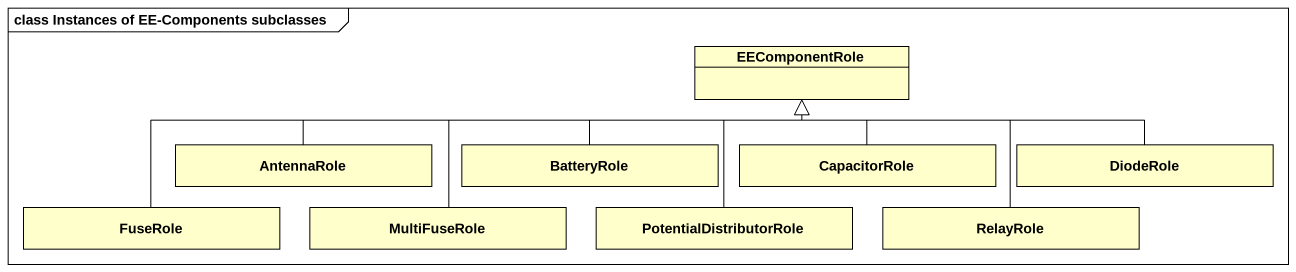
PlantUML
@startuml
mainframe class Instances of EE-Components subclasses
hide circle
hide empty members
class EEComponentRole
class AntennaRole
class BatteryRole
class CapacitorRole
class DiodeRole
class FuseRole
class MultiFuseRole
class PotentialDistributorRole
class RelayRole
AntennaRole -right-|> EEComponentRole
BatteryRole -right-|> EEComponentRole
CapacitorRole -up-|> EEComponentRole
DiodeRole -left-|> EEComponentRole
FuseRole -right-|> EEComponentRole
MultiFuseRole -right-|> EEComponentRole
PotentialDistributorRole -up-|> EEComponentRole
RelayRole -up-|> EEComponentRole
@enduml
